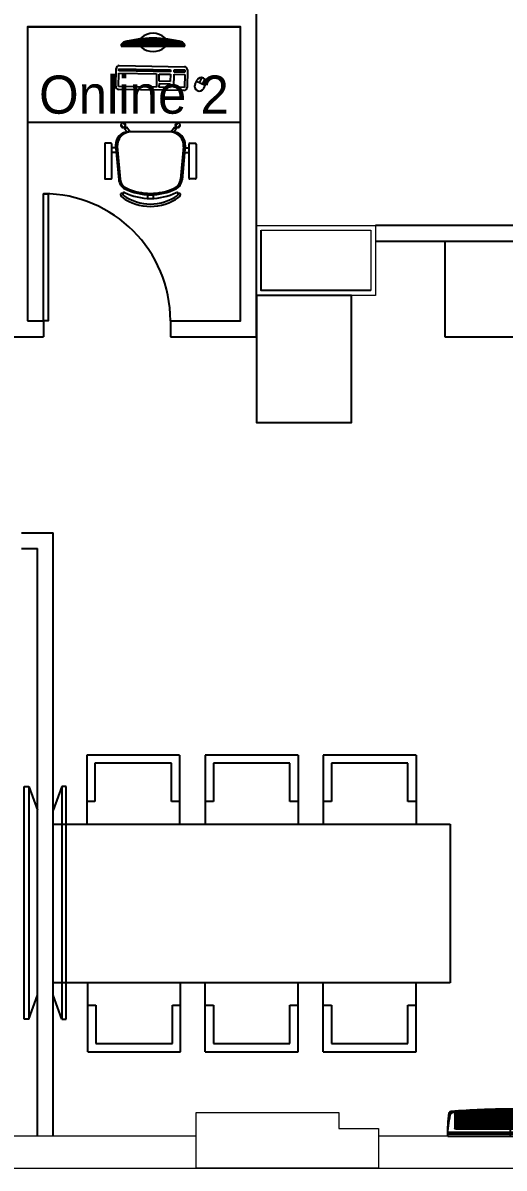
# Model space of a CAD drawing. Extents: x 741 to 1339, y 725 to 848.
# Drawn here: x 1116.36 to 1119.39, y 782.77 to 789.98 of the extents above; entities that cross this region are included whole.
import ezdxf

# ---------------------------------------------------------------- set-up
doc = ezdxf.new("R2010")
doc.units = 0
doc.header["$MEASUREMENT"] = 0
doc.layers.get('0').update_dxf_attribs({"linetype": 'CONTINUOUS'})
for name, color, linetype in [('5', 5, 'CONTINUOUS'), ('Cotas', 7, 'CONTINUOUS'), ('Lay Out', 31, 'CONTINUOUS'), ('Layout', 31, 'CONTINUOUS'), ('PAREDES', 7, 'CONTINUOUS'), ('Textos', 7, 'CONTINUOUS')]:
    doc.layers.add(name, color=color, linetype=linetype)
doc.styles.add('PADRAO MK', font='AVGARDN.TTF')

# ---------------------------------------------------------------- blocks, each defined once
blk = doc.blocks.new('A$C48E52395')
at = {"color": 8}
for p, q in [((0, 0.0277), (0.15, 0.082)), ((0.15, 0.082), (1.315, 0.082)), ((1.465, 0.0277), (1.315, 0.082)), ((1.465, 0.0277), (0, 0.0277)), ((0, 0.0277), (0, 0)), ((0, 0), (1.465, 0)), ((1.465, 0), (1.465, 0.0277))]:
    blk.add_line(p, q, dxfattribs=at)
blk = doc.blocks.new('A$C02FB38B1')
at = {"layer": 'Layout'}
for p, q in [((0.3864, 0.5075), (0.1677, 0.4879)), ((0.173, 0.5716), (0.173, 0.5366)), ((0.393, 0.5766), (0.178, 0.5766)), ((0.178, 0.5316), (0.393, 0.5316)), ((0.34, 0.5033), (0.34, 0.5316)), ((0.37, 0.5054), (0.37, 0.5316)), ((0.398, 0.5366), (0.398, 0.5716)), ((0.3764, 0.497), (0.1718, 0.4781)), ((0.47, 0.4354), (0.489, 0.4513)), ((0.47, 0.4159), (0.4986, 0.4398)), ((0.489, 0.4513), (0.4902, 0.4498)), ((0.4963, 0.4597), (0.5143, 0.4747)), ((0.4974, 0.4412), (0.4986, 0.4398)), ((0.5084, 0.4452), (0.5263, 0.4602)), ((0.47, 0.149), (0.47, 0.4276)), ((0.0739, 0.3058), (0.0504, 0.3058)), ((0.0739, 0.2708), (0.0504, 0.2708)), ((0.47, 0.1607), (0.4986, 0.1368)), ((0.3864, 0.0691), (0.1677, 0.0887)), ((0.3764, 0.0795), (0.1718, 0.0985)), ((0.34, 0.0732), (0.34, 0.045)), ((0.4696, 0.1414), (0.489, 0.1253)), ((0.489, 0.1253), (0.4902, 0.1267)), ((0.4963, 0.1169), (0.5143, 0.1019)), ((0.4974, 0.1353), (0.4986, 0.1368)), ((0.5084, 0.1313), (0.5263, 0.1164)), ((0.173, 0.005), (0.173, 0.04)), ((0.178, 0.045), (0.393, 0.045)), ((0.393, 0), (0.178, 0)), ((0.37, 0.0712), (0.37, 0.045)), ((0.398, 0.04), (0.398, 0.005))]:
    blk.add_line(p, q, dxfattribs=at)
for centre in [(0.497, 0.4482), (0.497, 0.1284)]:
    blk.add_circle(centre, 0.005, dxfattribs=at)
for centre, radius, start, end in [((0.178, 0.5716), 0.005, 90, 180), ((0.178, 0.5366), 0.005, 180, 270), ((0.39, 0.4276), 0.08, 0, 92.56924), ((0.393, 0.5716), 0.005, 0, 90), ((0.393, 0.5366), 0.005, 270, 0), ((0.3052, 0.2883), 0.3052, 144.12379, 215.87621), ((0.3052, 0.2883), 0.2902, 144.14416, 215.85584), ((0.3052, 0.2883), 0.2902, 144.14416, 215.85584), ((0.4122, 0.2883), 0.3622, 153.23744, 206.76256), ((0.4122, 0.2883), 0.3622, 153.23744, 206.76256), ((0.08, 0.4508), 0.0275, 115.14546, 143.45713), ((0.0739, 0.4702), 0.00782, 299.81088, 135.32554), ((0.08, 0.4508), 0.0125, 115.14546, 143.1301), ((0.08, 0.4508), 0.0125, 115.14546, 143.1301), ((0.4357, 0.2883), 0.3622, 153.60471, 206.39529), ((0.0789, 0.4531), 0.01, 350.32945, 115.14546), ((0.0789, 0.4531), 0.01, 350.32945, 115.14546), ((0.4446, 0.2883), 0.3622, 155.73609, 204.26391), ((0.174, 0.4182), 0.07, 95.12125, 153.60471), ((0.1782, 0.4084), 0.07, 95.2999, 155.73609), ((0.3814, 0.4085), 0.0887, 5.59249, 93.25223), ((0.4977, 0.4487), 0.0075, 171.64054, 268.01991), ((0.5113, 0.46), 0.015, 231.46361, 207.28388), ((0.3814, 0.1681), 0.0887, 266.74777, 354.40751), ((0.39, 0.149), 0.08, 267.43076, 0), ((0.08, 0.1258), 0.0275, 216.54287, 244.85454), ((0.0739, 0.1064), 0.00782, 224.67446, 60.18912), ((0.08, 0.1258), 0.0125, 216.8699, 244.85454), ((0.08, 0.1258), 0.0125, 216.8699, 244.85454), ((0.0789, 0.1235), 0.01, 244.85454, 9.67055), ((0.0789, 0.1235), 0.01, 244.85454, 9.67055), ((0.174, 0.1584), 0.07, 206.39529, 264.87875), ((0.1782, 0.1682), 0.07, 204.26391, 264.7001), ((0.4977, 0.1278), 0.0075, 91.98009, 188.35946), ((0.5113, 0.1166), 0.015, 152.71612, 128.53639), ((0.178, 0.04), 0.005, 90, 180), ((0.178, 0.005), 0.005, 180, 270), ((0.393, 0.04), 0.005, 0, 90), ((0.393, 0.005), 0.005, 270, 0)]:
    blk.add_arc(centre, radius, start, end, dxfattribs=at)
blk = doc.blocks.new('computerr')
at = {"layer": 'Lay Out', "ltscale": 0.6}
h = blk.add_hatch(dxfattribs=at)
h.set_pattern_fill('ANSI31', color=256, scale=0.07, angle=45, style=0)
h.set_pattern_definition([(90, (8.432981, 4.289497), (-0.00875, 9e-19), [])])
h.paths.add_polyline_path([(36.2557, -1.4849), (36.6288, -1.4849, 0.133994)])
for p, q in [((36.2423, -1.4999), (36.2557, -1.4849)), ((36.6423, -1.4999), (36.2423, -1.4999)), ((36.2423, -1.4999), (36.2423, -1.5099)), ((36.2423, -1.5099), (36.6423, -1.5099)), ((36.2557, -1.4849), (36.6288, -1.4849)), ((36.6423, -1.4999), (36.6288, -1.4849)), ((36.6423, -1.5099), (36.6423, -1.4999)), ((36.2074, -1.7616), (36.2094, -1.6515)), ((36.2272, -1.6664), (36.2275, -1.652)), ((36.2275, -1.652), (36.5522, -1.6581)), ((36.2298, -1.6318), (36.6397, -1.6393)), ((36.5522, -1.6581), (36.5519, -1.6725)), ((36.2254, -1.7638), (36.2269, -1.6808)), ((36.2269, -1.6808), (36.4651, -1.6853)), ((36.5519, -1.6725), (36.2272, -1.6664)), ((36.4651, -1.6853), (36.4635, -1.7682)), ((36.4805, -1.7307), (36.4813, -1.6856)), ((36.4813, -1.6856), (36.5517, -1.6869)), ((36.5517, -1.6869), (36.5508, -1.732)), ((36.5736, -1.7685), (36.5751, -1.6873)), ((36.5751, -1.6873), (36.6419, -1.6886)), ((36.5754, -1.6729), (36.5757, -1.6585)), ((36.6422, -1.6742), (36.5754, -1.6729)), ((36.5757, -1.6585), (36.6424, -1.6597)), ((36.6419, -1.6886), (36.6404, -1.7697)), ((36.6424, -1.6597), (36.6422, -1.6742)), ((36.6593, -1.6597), (36.6573, -1.7699)), ((36.7073, -1.7499), (36.7195, -1.7249)), ((36.7488, -1.7081), (36.7333, -1.74)), ((36.7683, -1.7174), (36.7527, -1.7494)), ((36.4635, -1.7682), (36.2254, -1.7638)), ((36.6369, -1.7895), (36.2271, -1.782)), ((36.4802, -1.7451), (36.4798, -1.7685)), ((36.5501, -1.7698), (36.4798, -1.7685)), ((36.4802, -1.7451), (36.5506, -1.7464)), ((36.5508, -1.732), (36.4805, -1.7307)), ((36.5506, -1.7464), (36.5501, -1.7698)), ((36.6404, -1.7697), (36.5736, -1.7685)), ((36.7701, -1.7579), (36.7162, -1.7317)), ((36.7613, -1.7761), (36.7735, -1.7511))]:
    blk.add_line(p, q, dxfattribs=at)
for centre, radius, start, end in [((36.4423, -1.5429), 0.1136, 48.62327, 131.37673), ((36.4423, -2.1686), 0.7087, 74.73628, 105.26372), ((36.4107, -1.4975), 0.059, 137.56286, 145.9179), ((36.4107, -1.4758), 0.059, 215.22271, 222.43714), ((36.4738, -1.4975), 0.059, 34.0821, 42.43714), ((36.4738, -1.4758), 0.059, 317.56286, 324.77729), ((36.4738, -1.4975), 0.059, 19.41753, 20.05629), ((36.4423, -1.4304), 0.1136, 228.62327, 311.37673), ((36.2294, -1.6518), 0.02, 88.95177, 178.95177), ((36.6393, -1.6593), 0.02, 358.95177, 88.95177), ((36.7465, -1.738), 0.03, 334.0346, 154.0346), ((36.2274, -1.762), 0.02, 178.95177, 268.95177), ((36.6373, -1.7695), 0.02, 268.95177, 358.95177), ((36.7343, -1.763), 0.03, 154.0346, 334.0346)]:
    blk.add_arc(centre, radius, start, end, dxfattribs=at)
blk = doc.blocks.new('Layout')
at = {"layer": 'Lay Out', "linetype": 'Continuous', "extrusion": (0, 0, -1)}
for p, q in [((1171.612, 500.6108), (1171.0278, 500.6108)), ((1171.0278, 500.6108), (1171.0278, 500.1774)), ((1171.5612, 500.56), (1171.0786, 500.56)), ((1171.0786, 500.56), (1171.0786, 500.3187)), ((1171.5612, 500.3187), (1171.5612, 500.56)), ((1171.612, 500.6108), (1171.612, 500.1774)), ((1171.7739, 500.6108), (1171.7739, 500.1774)), ((1172.3581, 500.6108), (1171.7739, 500.6108)), ((1171.8247, 500.56), (1171.8247, 500.3187)), ((1172.3073, 500.56), (1171.8247, 500.56)), ((1172.3073, 500.3187), (1172.3073, 500.56)), ((1172.3581, 500.6108), (1172.3581, 500.1774)), ((1173.1017, 500.6108), (1172.5175, 500.6108)), ((1172.5175, 500.6108), (1172.5175, 500.1774)), ((1173.0509, 500.56), (1172.5683, 500.56)), ((1172.5683, 500.56), (1172.5683, 500.3187)), ((1173.0509, 500.3187), (1173.0509, 500.56)), ((1173.1017, 500.6108), (1173.1017, 500.1774)), ((1171.0786, 500.3187), (1171.0278, 500.3187)), ((1171.612, 500.3187), (1171.5612, 500.3187)), ((1171.8247, 500.3187), (1171.7739, 500.3187)), ((1172.3581, 500.3187), (1172.3073, 500.3187)), ((1172.5683, 500.3187), (1172.5175, 500.3187)), ((1173.1017, 500.3187), (1173.0509, 500.3187)), ((1170.816, 499.1774), (1170.816, 500.1774)), ((1170.816, 500.1774), (1173.316, 500.1774)), ((1173.316, 500.1774), (1173.316, 499.1774)), ((1173.316, 499.1774), (1170.816, 499.1774)), ((1171.0336, 498.744), (1171.0336, 499.1774)), ((1171.6178, 498.744), (1171.6178, 499.1774)), ((1171.7739, 498.744), (1171.7739, 499.1774)), ((1172.3581, 498.744), (1172.3581, 499.1774)), ((1172.5175, 498.744), (1172.5175, 499.1774)), ((1173.1017, 498.744), (1173.1017, 499.1774)), ((1171.0336, 499.0361), (1171.0844, 499.0361)), ((1171.0844, 499.0361), (1171.0844, 498.7948)), ((1171.567, 499.0361), (1171.6178, 499.0361)), ((1171.567, 498.7948), (1171.567, 499.0361)), ((1171.7739, 499.0361), (1171.8247, 499.0361)), ((1171.8247, 499.0361), (1171.8247, 498.7948)), ((1172.3073, 499.0361), (1172.3581, 499.0361)), ((1172.3073, 498.7948), (1172.3073, 499.0361)), ((1172.5175, 499.0361), (1172.5683, 499.0361)), ((1172.5683, 499.0361), (1172.5683, 498.7948)), ((1173.0509, 499.0361), (1173.1017, 499.0361)), ((1173.0509, 498.7948), (1173.0509, 499.0361)), ((1171.0336, 498.744), (1171.6178, 498.744)), ((1171.0844, 498.7948), (1171.567, 498.7948)), ((1171.7739, 498.744), (1172.3581, 498.744)), ((1171.8247, 498.7948), (1172.3073, 498.7948)), ((1172.5175, 498.744), (1173.1017, 498.744)), ((1172.5683, 498.7948), (1173.0509, 498.7948))]:
    blk.add_line(p, q, dxfattribs=at)
at = {"layer": 'Lay Out'}
for points in [[(1171.996, 505.1958), (1171.996, 505.1958), (1171.996, 505.1958), (1170.6543, 505.1958), (1170.6543, 504.5958), (1171.996, 504.5958), (1171.996, 505.1958)], [(1173.2829, 503.2454), (1173.2829, 503.2454), (1173.2829, 503.2454), (1174.6857, 503.2454), (1174.6857, 503.8454), (1173.2829, 503.8454), (1173.2829, 503.2454)]]:
    blk.add_lwpolyline(points, dxfattribs=at)
at = {"layer": 'Lay Out', "linetype": 'Continuous'}
blk.add_lwpolyline([(1172.696, 503.5054), (1172.096, 503.5054), (1172.096, 502.7054), (1172.696, 502.7054)], close=True, dxfattribs=at)
at = {"layer": 'Cotas', "xscale": -1, "rotation": 270}
blk.add_blockref('A$C48E52395', (1170.634, 498.9491), dxfattribs=at)
at = {"layer": 'Cotas', "rotation": 90}
blk.add_blockref('A$C48E52395', (1170.898, 498.9491), dxfattribs=at)
at = {"layer": 'Lay Out', "ltscale": 0.6}
blk.add_blockref('computerr', (1135.0026, 506.5845), dxfattribs=at)
at = {"layer": 'Lay Out', "color": 252, "rotation": 90}
blk.add_blockref('A$C02FB38B1', (1171.7168, 504.0653), dxfattribs=at)
blk = doc.blocks.new('Paredes internas')
at = {"layer": '5', "color": 1}
for p, q in [((1170.6543, 505.1958), (1170.6543, 503.3454)), ((1170.6543, 505.1958), (1171.996, 505.1958)), ((1170.7543, 503.3454), (1170.7543, 503.2454)), ((1171.5543, 503.3454), (1171.5543, 503.2454)), ((1170.616, 502.0114), (1170.816, 502.0114)), ((1170.816, 498.2114), (1170.816, 502.0114)), ((1170.616, 501.9114), (1170.716, 501.9114)), ((1170.716, 498.2114), (1170.716, 501.9114))]:
    blk.add_line(p, q, dxfattribs=at)
for points in [[(1171.5543, 503.2454), (1172.096, 503.2454), (1172.096, 505.2958)], [(1171.5543, 503.3454), (1171.996, 503.3454), (1171.996, 505.1958)], [(1178.806, 503.7854), (1178.806, 503.9454), (1172.846, 503.9454)], [(1178.706, 503.7854), (1178.706, 503.8454), (1172.846, 503.8454)], [(1170.6543, 503.3454), (1170.7543, 503.3454)], [(1170.4543, 503.2454), (1170.7543, 503.2454)]]:
    blk.add_lwpolyline(points, dxfattribs=at)
blk.add_lwpolyline([(1170.7543, 503.3454), (1170.7543, 504.1454), (1170.7843, 504.1454), (1170.7843, 503.3454)], close=True, dxfattribs=at)
blk.add_arc((1170.7543, 503.3454), 0.8, 0, 90, dxfattribs=at)
blk = doc.blocks.new('sp')
at = {"layer": 'Lay Out', "color": 8}
for p, q in [((949.3621, 929.4702), (949.3621, 929.5762)), ((949.8329, 929.5777), (949.393, 929.5777)), ((949.4044, 929.4702), (949.4044, 929.5782)), ((949.4494, 929.4702), (949.4494, 929.5799)), ((949.4914, 929.4702), (949.4914, 929.5812)), ((949.5356, 929.4702), (949.5356, 929.5824)), ((949.5778, 929.4702), (949.5778, 929.5824)), ((949.622, 929.4702), (949.622, 929.5824)), ((949.664, 929.4702), (949.664, 929.5824)), ((949.709, 929.4702), (949.709, 929.5817)), ((949.7512, 929.4702), (949.7512, 929.5807)), ((949.7949, 929.4702), (949.7949, 929.5793)), ((949.2629, 929.5625), (949.2629, 929.4783)), ((949.8504, 929.5612), (949.2629, 929.5612)), ((949.8504, 929.5529), (949.2629, 929.5529)), ((949.8504, 929.5446), (949.2629, 929.5446)), ((949.8504, 929.5364), (949.2629, 929.5364)), ((949.8504, 929.5281), (949.2629, 929.5281)), ((949.8504, 929.5198), (949.2629, 929.5198)), ((949.8504, 929.5116), (949.2629, 929.5116)), ((949.8504, 929.5694), (949.2667, 929.5694)), ((949.3185, 929.4702), (949.3185, 929.5738)), ((949.8504, 929.5691), (949.8504, 929.4783)), ((949.2182, 929.4511), (950.0076, 929.4511)), ((949.2182, 929.4424), (949.857, 929.4424)), ((949.8504, 929.5033), (949.2629, 929.5033)), ((949.8504, 929.495), (949.2629, 929.495)), ((949.8504, 929.4867), (949.2629, 929.4867)), ((949.8504, 929.4785), (949.2629, 929.4785)), ((949.8425, 929.4702), (949.2709, 929.4702)), ((949.6129, 929.4258), (949.6129, 929.4658)), ((949.857, 929.4511), (949.857, 929.4258)), ((949.919, 929.4511), (949.919, 929.4258)), ((950.0079, 929.4258), (949.2179, 929.4258))]:
    blk.add_line(p, q, dxfattribs=at)
at = {"layer": 'Lay Out', "color": 8, "extrusion": (0, 0, -1)}
for centre, major_axis, ratio, start_param, end_param in [((949.2354, 929.5723), (0, 0.00812), 0.977548, -1.437465, -1.062803), ((949.2429, 929.568), (0, 0.0168), 0.977548, -1.062803, -0.143544), ((949.2575, 929.5546), (0, 0.0242), 0.977548, -1.415455, -0.432642), ((949.6129, 924.4928), (5.3181, 0.4513), 0.956584, -1.559656, -1.489801), ((949.251, 929.5692), (0.00567, 0.00567), 1, -1.20946, -0.85658), ((949.6129, 924.4928), (0, 5.098), 0.977548, -0.072811, 0), ((949.6129, 924.4928), (0, 5.0899), 0.977548, -0.068908, 0), ((949.6129, 924.4928), (-5.3181, 0.4513), 0.956584, 1.489801, 1.559656), ((949.6129, 924.4928), (0, 5.098), 0.977548, 0, 0.072811), ((949.6129, 924.4928), (0, 5.0899), 0.977548, 0, 0.046227), ((949.8425, 929.5691), (0, 0.00812), 0.977548, 0.046227, 1.570796), ((949.9749, 929.5692), (0.00567, 0.00567), 1, -0.714217, -0.361336), ((949.9683, 929.5546), (0, 0.0242), 0.977548, 0.432642, 1.415455), ((949.983, 929.568), (0, 0.0168), 0.977548, 0.143544, 1.062803), ((949.9904, 929.5723), (0, 0.00812), 0.977548, 1.062803, 1.437465), ((950.3029, 929.4258), (0, 1.1099), 0.977548, 4.712389, 4.84572), ((949.7423, 929.4258), (0, 0.5364), 0.977548, 4.712389, 4.962084), ((949.2709, 929.5625), (0, 0.00812), 0.977548, -1.570796, -0.068908), ((949.4835, 929.4258), (0, 0.5364), 0.977548, 1.321101, 1.570796), ((948.9229, 929.4258), (0, 1.1099), 0.977548, 1.437465, 1.570796), ((949.2709, 929.4783), (0, 0.00812), 0.977548, 3.141593, 4.712389), ((949.8425, 929.4783), (0, 0.00812), 0.977548, 1.570796, 3.141593)]:
    blk.add_ellipse(centre, major_axis=major_axis, ratio=ratio, start_param=start_param, end_param=end_param, dxfattribs=at)
blk = doc.blocks.new('Ar Condicionado')
at = {"layer": 'Lay Out', "ltscale": 0.6}
blk.add_blockref('sp', (496.3358, -522.1082), dxfattribs=at)

msp = doc.modelspace()

# ---------------------------------------------------------------- linework, layer by layer
at = {"layer": 'PAREDES', "color": 7, "lineweight": 0}
msp.add_line((1117.4533, 782.968), (1113.6533, 782.968), dxfattribs=at)
for points in [[(1117.8333, 788.702), (1118.5833, 788.702), (1118.5833, 788.262), (1117.8333, 788.262), (1117.8333, 788.702)], [(1118.6033, 783.018), (1118.6033, 782.768), (1117.4533, 782.768), (1117.4533, 783.118), (1118.3533, 783.118), (1118.3533, 783.018), (1118.6033, 783.018)], [(1113.6533, 782.968), (1113.6533, 782.768), (1120.2833, 782.768)], [(1120.2833, 782.968), (1118.6033, 782.968), (1118.6033, 782.968)]]:
    msp.add_lwpolyline(points, dxfattribs=at)
at = {"layer": 'PAREDES', "color": 2}
msp.add_lwpolyline([(1118.5533, 788.292), (1117.8633, 788.292), (1117.8633, 788.672)], dxfattribs=at)
at = {"layer": 'PAREDES', "color": 7, "lineweight": 0}
msp.add_lwpolyline([(1117.8633, 788.672), (1118.5533, 788.672), (1118.5533, 788.292), (1117.8633, 788.292)], close=True, dxfattribs=at)

# ---------------------------------------------------------------- block references
at = {"color": 6}
msp.add_blockref('Ar Condicionado', (-326.5154, 375.6503), dxfattribs=at)
at = {"layer": 'PAREDES', "color": 7, "lineweight": 0}
for name in ['Layout', 'Paredes internas']:
    msp.add_blockref(name, (-54.2627, 284.7565), dxfattribs=at)

# ---------------------------------------------------------------- texts
at = {"layer": 'Textos', "color": 3, "style": 'PADRAO MK'}
msp.add_text('Online 2', height=0.24, dxfattribs=at).set_placement((1116.4641, 789.4059))

doc.saveas('drawing.dxf')
